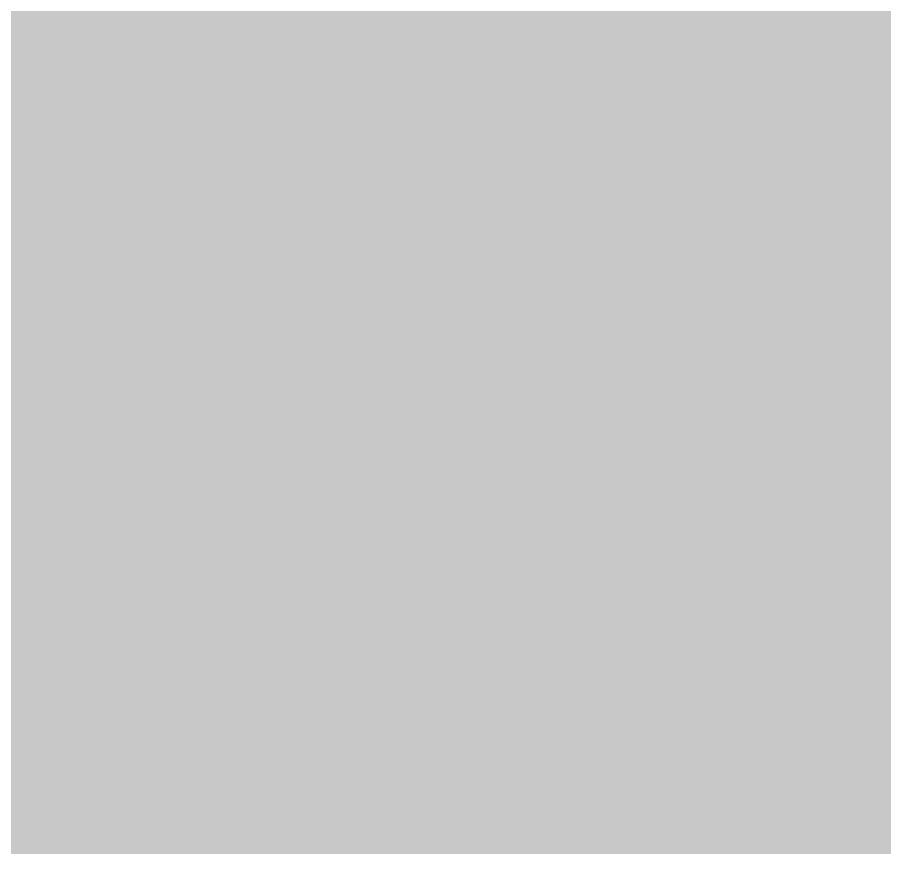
# Model space of a CAD drawing. Header units: inches. Extents: x 1.08 to 4.97, y 2.54 to 3.89.
# Drawn here: x 1.57119 to 1.58225, y 2.87366 to 2.88451 of the extents above; entities that cross this region are included whole.
import ezdxf

# ---------------------------------------------------------------- set-up
doc = ezdxf.new("R2010")
doc.units = ezdxf.units.IN
doc.header["$MEASUREMENT"] = 0
for name, color, linetype in [('Bottom', 5, 'Continuous'), ('Bottom Overlay', 54, 'Continuous'), ('Bottom Solder', 6, 'Continuous'), ('Top', 1, 'Continuous'), ('Top Paste', 8, 'Continuous'), ('Top Solder', 216, 'Continuous')]:
    doc.layers.add(name, color=color, linetype=linetype)

# ---------------------------------------------------------------- blocks, each defined once
blk = doc.blocks.new('TP_B_50')
at = {"layer": 'Bottom'}
h = blk.add_hatch(color=5, dxfattribs=at)
edge = h.paths.add_edge_path()
edge.add_arc((0, 0), 0.019685, 0, 360)
at = {"layer": 'Bottom Solder'}
h = blk.add_hatch(color=6, dxfattribs=at)
edge = h.paths.add_edge_path()
edge.add_arc((0, 0), 0.021685, 0, 360)
at = {"layer": 'Bottom Overlay'}
blk.add_lwpolyline([(0.029, 0, 0.006, 0.006, 1), (-0.029, 0, 0.006, 0.006, 1)], format="xyseb", close=True, dxfattribs=at)
blk = doc.blocks.new('C0805_81')
at = {"layer": 'Top'}
blk.add_hatch(color=1, dxfattribs=at).paths.add_polyline_path([(0.029528, -0.017717), (0.029528, -0.051181), (-0.029528, -0.051181), (-0.029528, -0.017717)])
at = {"layer": 'Top Paste'}
blk.add_hatch(color=8, dxfattribs=at).paths.add_polyline_path([(0.029528, -0.017717), (0.029528, -0.051181), (-0.029528, -0.051181), (-0.029528, -0.017717)])
at = {"layer": 'Top Solder'}
blk.add_hatch(color=216, dxfattribs=at).paths.add_polyline_path([(0.031496, -0.015748), (0.031496, -0.05315), (-0.031496, -0.05315), (-0.031496, -0.015748)])

msp = doc.modelspace()

# ---------------------------------------------------------------- block references
msp.add_blockref('C0805_81', (1.557, 2.927))
at = {"rotation": 180}
msp.add_blockref('TP_B_50', (1.578, 2.897), dxfattribs=at)

doc.saveas('drawing.dxf')
